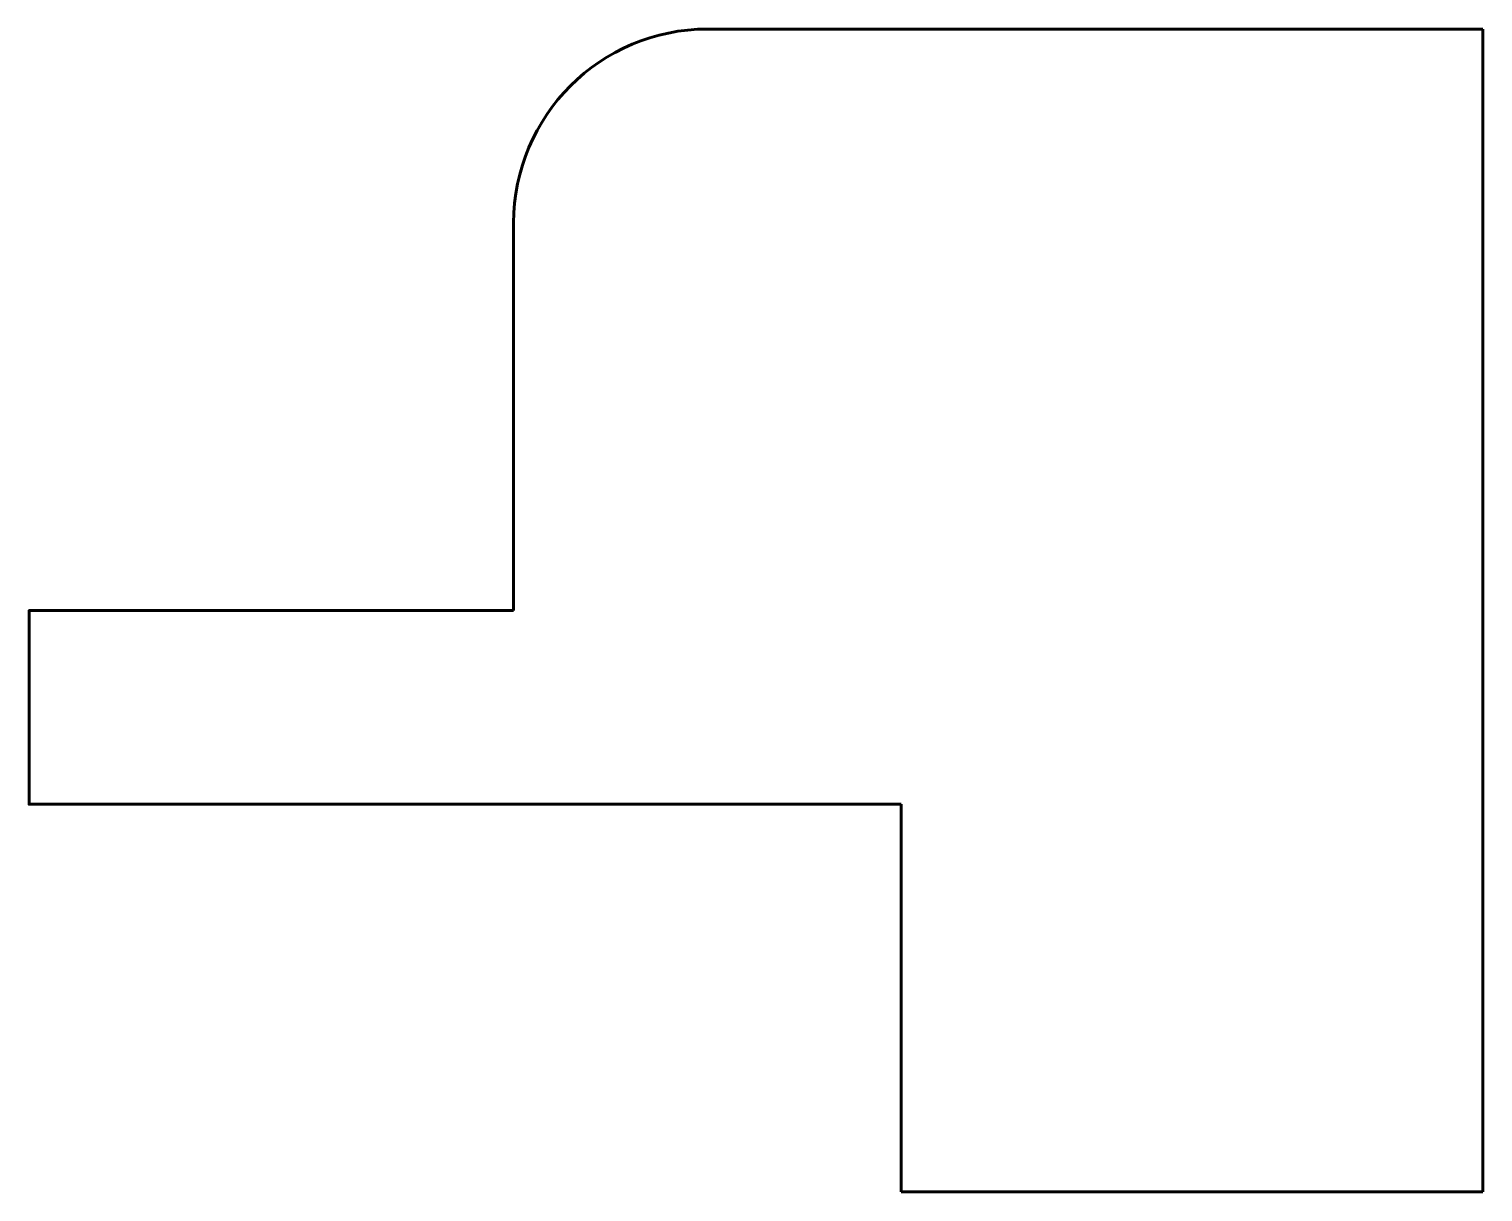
# Model space of a CAD drawing. Header units: millimetres. Extents: x -7.5 to 0, y -2.58 to 3.42.
import ezdxf

# ---------------------------------------------------------------- set-up
doc = ezdxf.new("R2010")
doc.units = ezdxf.units.MM
doc.linetypes.add('K5LT_BASIC', pattern=[0])

msp = doc.modelspace()

# ---------------------------------------------------------------- linework, layer by layer
at = {"color": 150, "linetype": 'K5LT_BASIC', "lineweight": 60, "true_color": 0x0080ff}
for p, q in [((-4.0005, 3.4249), (-3.0005, 3.4249)), ((-3.0005, 3.4249), (-1.0005, 3.4249)), ((-1.0005, 3.4249), (0, 3.4249)), ((0, 0), (0, 3.4249)), ((-5.0005, 0.4248), (-5.0005, 2.4249)), ((0, 0), (0, -2.5752)), ((-3.0005, -2.5752), (-3.0005, -0.5752)), ((-3.0005, -2.5752), (0, -2.5752))]:
    msp.add_line(p, q, dxfattribs=at)
msp.add_lwpolyline([(-3.0005, -0.5752), (-7.5005, -0.5752), (-7.5005, 0.4248), (-5.0005, 0.4248)], dxfattribs=at)
msp.add_arc((-4.0005, 2.4249), 1, 90, 180, dxfattribs=at)

doc.saveas('drawing.dxf')
